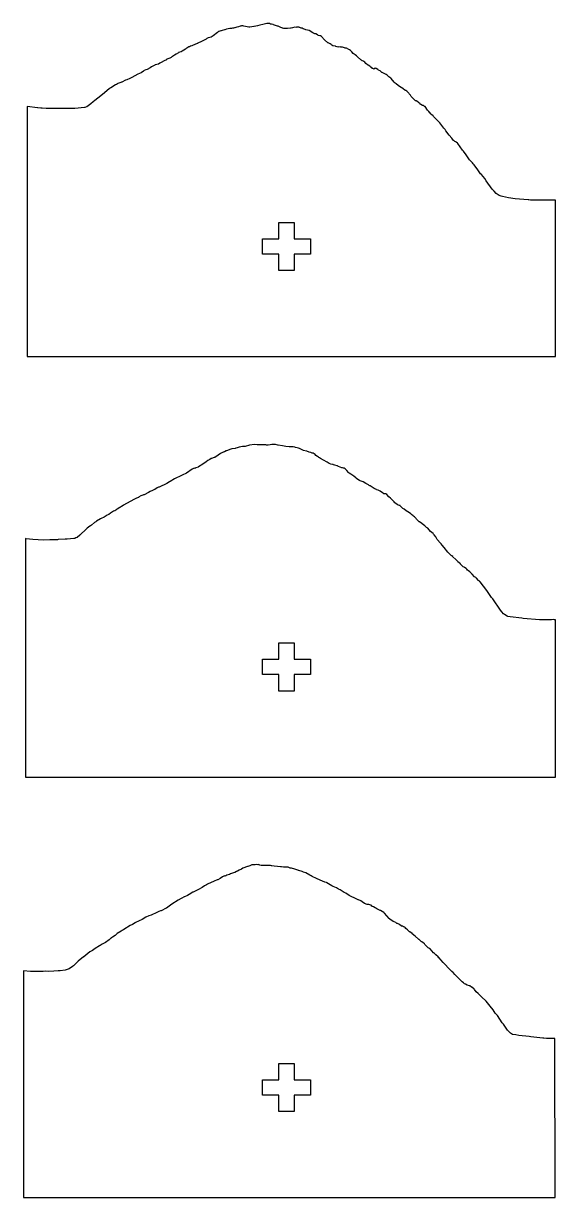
# Model space of a CAD drawing. Header units: metres. Extents: x -88 to 939, y 68 to 1362.
# Drawn here: x 523.4 to 687.9, y 978.1 to 1341.1 of the extents above; entities that cross this region are included whole.
import ezdxf

# ---------------------------------------------------------------- set-up
doc = ezdxf.new("R2010")
doc.units = ezdxf.units.M

msp = doc.modelspace()

# ---------------------------------------------------------------- linework, layer by layer
for p, q in [((587.155, 1339.49), (586.165, 1339.32)), ((587.657, 1339.55), (587.155, 1339.49)), ((588.025, 1339.61), (587.657, 1339.55)), ((588.324, 1339.61), (588.025, 1339.61)), ((588.57, 1339.68), (588.324, 1339.61)), ((588.741, 1339.72), (588.57, 1339.68)), ((589.382, 1339.9), (588.741, 1339.72)), ((589.881, 1340.03), (589.382, 1339.9)), ((590.392, 1340.18), (589.881, 1340.03)), ((590.497, 1340.2), (590.392, 1340.18)), ((590.592, 1340.25), (590.497, 1340.2)), ((590.821, 1340.31), (590.592, 1340.25)), ((591.075, 1340.32), (590.821, 1340.31)), ((591.148, 1340.31), (591.075, 1340.32)), ((591.478, 1340.25), (591.148, 1340.31)), ((593.053, 1339.96), (591.478, 1340.25)), ((593.231, 1339.96), (593.053, 1339.96)), ((593.388, 1339.94), (593.231, 1339.96)), ((594.019, 1340.06), (593.388, 1339.94)), ((594.549, 1340.1), (594.019, 1340.06)), ((594.704, 1340.13), (594.549, 1340.1)), ((594.721, 1340.12), (594.704, 1340.13)), ((595.688, 1340.33), (594.721, 1340.12)), ((596.416, 1340.56), (595.688, 1340.33)), ((597.398, 1340.7), (596.416, 1340.56)), ((598.643, 1341.03), (597.398, 1340.7)), ((599.398, 1341.06), (598.643, 1341.03)), ((599.755, 1340.88), (599.398, 1341.06)), ((599.771, 1340.88), (599.755, 1340.88)), ((599.804, 1340.88), (599.771, 1340.88)), ((600.033, 1340.85), (599.804, 1340.88)), ((600.455, 1340.73), (600.033, 1340.85)), ((600.517, 1340.7), (600.455, 1340.73)), ((600.539, 1340.7), (600.517, 1340.7)), ((600.622, 1340.68), (600.539, 1340.7)), ((601.32, 1340.42), (600.622, 1340.68)), ((601.939, 1340.28), (601.32, 1340.42)), ((602.009, 1340.25), (601.939, 1340.28)), ((602.085, 1340.22), (602.009, 1340.25)), ((602.759, 1339.88), (602.085, 1340.22)), ((603.479, 1339.6), (602.759, 1339.88)), ((603.58, 1339.58), (603.479, 1339.6)), ((603.917, 1339.52), (603.58, 1339.58)), ((603.983, 1339.52), (603.917, 1339.52)), ((604.953, 1339.52), (603.983, 1339.52)), ((605.898, 1339.58), (604.953, 1339.52)), ((606.084, 1339.58), (605.898, 1339.58)), ((606.159, 1339.59), (606.084, 1339.58)), ((606.496, 1339.67), (606.159, 1339.59)), ((606.592, 1339.68), (606.496, 1339.67)), ((607.277, 1339.89), (606.592, 1339.68)), ((607.612, 1339.83), (607.277, 1339.89)), ((607.746, 1339.88), (607.612, 1339.83)), ((608.419, 1339.89), (607.746, 1339.88)), ((608.59, 1339.88), (608.419, 1339.89)), ((608.731, 1339.82), (608.59, 1339.88)), ((609.027, 1339.7), (608.731, 1339.82)), ((609.173, 1339.66), (609.027, 1339.7)), ((609.378, 1339.58), (609.173, 1339.66)), ((609.486, 1339.56), (609.378, 1339.58)), ((609.818, 1339.45), (609.486, 1339.56)), ((579.261, 1335.91), (578.443, 1335.44)), ((579.448, 1336.05), (579.261, 1335.91)), ((579.808, 1336.22), (579.448, 1336.05)), ((580.053, 1336.38), (579.808, 1336.22)), ((580.311, 1336.52), (580.053, 1336.38)), ((580.46, 1336.61), (580.311, 1336.52)), ((580.982, 1336.76), (580.46, 1336.61)), ((581.36, 1336.79), (580.982, 1336.76)), ((582.057, 1337.24), (581.36, 1336.79)), ((583.35, 1338.26), (582.057, 1337.24)), ((583.674, 1338.54), (583.35, 1338.26)), ((583.738, 1338.58), (583.674, 1338.54)), ((584.058, 1338.72), (583.738, 1338.58)), ((584.364, 1338.74), (584.058, 1338.72)), ((584.432, 1338.77), (584.364, 1338.74)), ((584.523, 1338.83), (584.432, 1338.77)), ((584.804, 1338.92), (584.523, 1338.83)), ((584.81, 1338.93), (584.804, 1338.92)), ((584.816, 1338.93), (584.81, 1338.93)), ((585.545, 1339.09), (584.816, 1338.93)), ((585.55, 1339.09), (585.545, 1339.09)), ((585.564, 1339.09), (585.55, 1339.09)), ((585.629, 1339.12), (585.564, 1339.09)), ((586.165, 1339.32), (585.629, 1339.12)), ((609.862, 1339.44), (609.818, 1339.45)), ((609.928, 1339.41), (609.862, 1339.44)), ((609.944, 1339.4), (609.928, 1339.41)), ((610.628, 1339.13), (609.944, 1339.4)), ((611.747, 1338.92), (610.628, 1339.13)), ((612.829, 1338.18), (611.747, 1338.92)), ((613.273, 1337.97), (612.829, 1338.18)), ((613.469, 1337.89), (613.273, 1337.97)), ((613.75, 1337.83), (613.469, 1337.89)), ((614.291, 1337.53), (613.75, 1337.83)), ((614.416, 1337.41), (614.291, 1337.53)), ((614.555, 1337.36), (614.416, 1337.41)), ((615.027, 1337.25), (614.555, 1337.36)), ((615.175, 1337.21), (615.027, 1337.25)), ((615.493, 1336.99), (615.175, 1337.21)), ((616.462, 1336.02), (615.493, 1336.99)), ((617.517, 1335.08), (616.462, 1336.02)), ((572.143, 1332.32), (571.316, 1332.04)), ((572.463, 1332.54), (572.143, 1332.32)), ((572.937, 1332.79), (572.463, 1332.54)), ((573.424, 1333.13), (572.937, 1332.79)), ((573.683, 1333.35), (573.424, 1333.13)), ((573.788, 1333.42), (573.683, 1333.35)), ((573.842, 1333.46), (573.788, 1333.42)), ((574.511, 1333.8), (573.842, 1333.46)), ((574.687, 1333.86), (574.511, 1333.8)), ((574.967, 1334.07), (574.687, 1333.86)), ((575.451, 1334.2), (574.967, 1334.07)), ((575.589, 1334.24), (575.451, 1334.2)), ((575.649, 1334.26), (575.589, 1334.24)), ((576.358, 1334.52), (575.649, 1334.26)), ((577.053, 1334.82), (576.358, 1334.52)), ((577.117, 1334.84), (577.053, 1334.82)), ((577.139, 1334.85), (577.117, 1334.84)), ((577.146, 1334.86), (577.139, 1334.85)), ((577.168, 1334.87), (577.146, 1334.86)), ((577.2, 1334.89), (577.168, 1334.87)), ((577.307, 1334.93), (577.2, 1334.89)), ((578.443, 1335.44), (577.307, 1334.93)), ((617.595, 1335.04), (617.517, 1335.08)), ((617.823, 1335.02), (617.595, 1335.04)), ((618.183, 1334.77), (617.823, 1335.02)), ((618.488, 1334.54), (618.183, 1334.77)), ((618.682, 1334.4), (618.488, 1334.54)), ((619.034, 1334.18), (618.682, 1334.4)), ((619.697, 1334.07), (619.034, 1334.18)), ((619.77, 1334.04), (619.697, 1334.07)), ((619.834, 1334.02), (619.77, 1334.04)), ((619.939, 1333.98), (619.834, 1334.02)), ((620.345, 1333.82), (619.939, 1333.98)), ((620.603, 1333.76), (620.345, 1333.82)), ((620.85, 1333.79), (620.603, 1333.76)), ((621.358, 1333.75), (620.85, 1333.79)), ((621.512, 1333.81), (621.358, 1333.75)), ((621.74, 1333.76), (621.512, 1333.81)), ((622.045, 1333.77), (621.74, 1333.76)), ((622.609, 1333.5), (622.045, 1333.77)), ((622.795, 1333.47), (622.609, 1333.5)), ((622.996, 1333.4), (622.795, 1333.47)), ((623.272, 1333.39), (622.996, 1333.4)), ((623.938, 1333.03), (623.272, 1333.39)), ((624.152, 1332.94), (623.938, 1333.03)), ((624.446, 1332.75), (624.152, 1332.94)), ((624.869, 1332.28), (624.446, 1332.75)), ((625.261, 1331.8), (624.869, 1332.28)), ((565.579, 1328.76), (565.171, 1328.53)), ((566.314, 1329.2), (565.579, 1328.76)), ((566.486, 1329.28), (566.314, 1329.2)), ((566.885, 1329.5), (566.486, 1329.28)), ((567.557, 1329.85), (566.885, 1329.5)), ((567.613, 1329.91), (567.557, 1329.85)), ((567.736, 1329.98), (567.613, 1329.91)), ((568.59, 1330.36), (567.736, 1329.98)), ((568.987, 1330.56), (568.59, 1330.36)), ((569.262, 1330.73), (568.987, 1330.56)), ((569.492, 1330.83), (569.262, 1330.73)), ((570.106, 1331.27), (569.492, 1330.83)), ((570.62, 1331.54), (570.106, 1331.27)), ((571.284, 1332.03), (570.62, 1331.54)), ((571.316, 1332.04), (571.284, 1332.03)), ((625.657, 1331.57), (625.261, 1331.8)), ((625.88, 1331.41), (625.657, 1331.57)), ((626.304, 1331.01), (625.88, 1331.41)), ((626.611, 1330.71), (626.304, 1331.01)), ((627.666, 1329.87), (626.611, 1330.71)), ((627.83, 1329.73), (627.666, 1329.87)), ((628.072, 1329.51), (627.83, 1329.73)), ((628.209, 1329.47), (628.072, 1329.51)), ((628.46, 1329.45), (628.209, 1329.47)), ((628.645, 1329.29), (628.46, 1329.45)), ((628.86, 1329.15), (628.645, 1329.29)), ((629.238, 1328.73), (628.86, 1329.15)), ((629.684, 1328.29), (629.238, 1328.73)), ((558.732, 1325.41), (557.85, 1324.92)), ((559.751, 1325.84), (558.732, 1325.41)), ((560.469, 1326.35), (559.751, 1325.84)), ((560.686, 1326.5), (560.469, 1326.35)), ((561.161, 1326.72), (560.686, 1326.5)), ((561.579, 1326.87), (561.161, 1326.72)), ((562.557, 1327.32), (561.579, 1326.87)), ((563.002, 1327.67), (562.557, 1327.32)), ((563.977, 1328.18), (563.002, 1327.67)), ((564.106, 1328.23), (563.977, 1328.18)), ((564.557, 1328.39), (564.106, 1328.23)), ((564.643, 1328.39), (564.557, 1328.39)), ((565.171, 1328.53), (564.643, 1328.39)), ((629.933, 1328.17), (629.684, 1328.29)), ((630.473, 1327.83), (629.933, 1328.17)), ((630.89, 1327.5), (630.473, 1327.83)), ((631.047, 1327.41), (630.89, 1327.5)), ((631.299, 1327.17), (631.047, 1327.41)), ((631.546, 1327.05), (631.299, 1327.17)), ((631.698, 1326.95), (631.546, 1327.05)), ((631.943, 1327.15), (631.698, 1326.95)), ((632.057, 1327.3), (631.943, 1327.15)), ((632.32, 1327.11), (632.057, 1327.3)), ((632.451, 1327.14), (632.32, 1327.11)), ((632.892, 1326.87), (632.451, 1327.14)), ((633.152, 1326.65), (632.892, 1326.87)), ((633.659, 1326.37), (633.152, 1326.65)), ((633.779, 1326.27), (633.659, 1326.37)), ((633.87, 1326.18), (633.779, 1326.27)), ((634.08, 1325.97), (633.87, 1326.18)), ((634.162, 1325.94), (634.08, 1325.97)), ((634.23, 1325.91), (634.162, 1325.94)), ((635.138, 1325.52), (634.23, 1325.91)), ((635.517, 1325.26), (635.138, 1325.52)), ((635.795, 1325.04), (635.517, 1325.26)), ((636.106, 1324.76), (635.795, 1325.04)), ((551.82, 1322.05), (550.381, 1321.13)), ((552.158, 1322.24), (551.82, 1322.05)), ((552.454, 1322.35), (552.158, 1322.24)), ((552.599, 1322.47), (552.454, 1322.35)), ((553.434, 1322.86), (552.599, 1322.47)), ((553.67, 1322.89), (553.434, 1322.86)), ((553.779, 1322.92), (553.67, 1322.89)), ((554.894, 1323.5), (553.779, 1322.92)), ((555.341, 1323.65), (554.894, 1323.5)), ((556.29, 1324.05), (555.341, 1323.65)), ((556.507, 1324.2), (556.29, 1324.05)), ((556.897, 1324.36), (556.507, 1324.2)), ((557.85, 1324.92), (556.897, 1324.36)), ((636.36, 1324.56), (636.106, 1324.76)), ((636.634, 1324.4), (636.36, 1324.56)), ((636.925, 1324.19), (636.634, 1324.4)), ((636.951, 1324.16), (636.925, 1324.19)), ((636.998, 1324.09), (636.951, 1324.16)), ((638.014, 1322.91), (636.998, 1324.09)), ((638.305, 1322.64), (638.014, 1322.91)), ((638.631, 1322.4), (638.305, 1322.64)), ((639.243, 1321.87), (638.631, 1322.4)), ((639.654, 1321.54), (639.243, 1321.87)), ((640.171, 1321.23), (639.654, 1321.54)), ((546.367, 1317.99), (545.403, 1317.25)), ((547.826, 1319.15), (546.367, 1317.99)), ((548.385, 1319.66), (547.826, 1319.15)), ((548.536, 1319.76), (548.385, 1319.66)), ((549.123, 1320.28), (548.536, 1319.76)), ((549.975, 1320.92), (549.123, 1320.28)), ((550.381, 1321.13), (549.975, 1320.92)), ((640.292, 1321.18), (640.171, 1321.23)), ((640.742, 1320.84), (640.292, 1321.18)), ((641.238, 1320.47), (640.742, 1320.84)), ((641.431, 1320.38), (641.238, 1320.47)), ((641.501, 1320.36), (641.431, 1320.38)), ((641.538, 1320.34), (641.501, 1320.36)), ((641.569, 1320.32), (641.538, 1320.34)), ((641.868, 1320.09), (641.569, 1320.32)), ((642.241, 1319.82), (641.868, 1320.09)), ((642.323, 1319.75), (642.241, 1319.82)), ((642.492, 1319.56), (642.323, 1319.75)), ((642.643, 1319.35), (642.492, 1319.56)), ((642.975, 1318.87), (642.643, 1319.35)), ((643.276, 1318.52), (642.975, 1318.87)), ((644.404, 1317.32), (643.276, 1318.52)), ((527.697, 1315), (524.547, 1315.37)), ((524.547, 1315.37), (524.547, 1276.75)), ((527.856, 1314.99), (527.697, 1315)), ((528.729, 1314.89), (527.856, 1314.99)), ((529.209, 1314.87), (528.729, 1314.89)), ((530.373, 1314.76), (529.209, 1314.87)), ((531.303, 1314.77), (530.373, 1314.76)), ((531.383, 1314.76), (531.303, 1314.77)), ((532.433, 1314.76), (531.383, 1314.76)), ((534.781, 1314.73), (532.433, 1314.76)), ((537.404, 1314.81), (534.781, 1314.73)), ((538.527, 1314.77), (537.404, 1314.81)), ((539.297, 1314.77), (538.527, 1314.77)), ((542.231, 1315.09), (539.297, 1314.77)), ((542.308, 1315.09), (542.231, 1315.09)), ((542.361, 1315.09), (542.308, 1315.09)), ((542.831, 1315.24), (542.361, 1315.09)), ((542.982, 1315.3), (542.831, 1315.24)), ((544.169, 1316.18), (542.982, 1315.3)), ((544.903, 1316.8), (544.169, 1316.18)), ((545.403, 1317.25), (544.903, 1316.8)), ((644.584, 1317.17), (644.404, 1317.32)), ((644.848, 1317.1), (644.584, 1317.17)), ((644.985, 1317.09), (644.848, 1317.1)), ((645.98, 1316.22), (644.985, 1317.09)), ((646.051, 1316.12), (645.98, 1316.22)), ((646.23, 1316.03), (646.051, 1316.12)), ((646.703, 1315.65), (646.23, 1316.03)), ((646.999, 1315.73), (646.703, 1315.65)), ((647.09, 1315.72), (646.999, 1315.73)), ((647.375, 1315.41), (647.09, 1315.72)), ((647.526, 1315.35), (647.375, 1315.41)), ((648.273, 1314.29), (647.526, 1315.35)), ((648.449, 1314.07), (648.273, 1314.29)), ((648.595, 1313.96), (648.449, 1314.07)), ((648.73, 1313.85), (648.595, 1313.96)), ((649.133, 1313.32), (648.73, 1313.85)), ((649.179, 1313.29), (649.133, 1313.32)), ((649.352, 1313.07), (649.179, 1313.29)), ((649.978, 1312.5), (649.352, 1313.07)), ((650.174, 1312.31), (649.978, 1312.5)), ((651.942, 1310.47), (650.174, 1312.31)), ((652.032, 1310.4), (651.942, 1310.47)), ((652.108, 1310.3), (652.032, 1310.4)), ((653.372, 1308.71), (652.108, 1310.3)), ((653.688, 1308.26), (653.372, 1308.71)), ((653.793, 1308.12), (653.688, 1308.26)), ((653.917, 1307.91), (653.793, 1308.12)), ((654.985, 1306.55), (653.917, 1307.91)), ((655.801, 1305.58), (654.985, 1306.55)), ((656.285, 1304.92), (655.801, 1305.58)), ((656.472, 1304.81), (656.285, 1304.92)), ((656.735, 1304.53), (656.472, 1304.81)), ((657.087, 1304.46), (656.735, 1304.53)), ((657.154, 1304.41), (657.087, 1304.46)), ((657.17, 1304.4), (657.154, 1304.41)), ((657.514, 1304.05), (657.17, 1304.4)), ((657.606, 1303.96), (657.514, 1304.05)), ((657.61, 1303.95), (657.606, 1303.96)), ((657.64, 1303.92), (657.61, 1303.95)), ((659.144, 1301.89), (657.64, 1303.92)), ((659.402, 1301.55), (659.144, 1301.89)), ((659.924, 1300.84), (659.402, 1301.55)), ((660.004, 1300.74), (659.924, 1300.84)), ((661.298, 1298.85), (660.004, 1300.74)), ((662.208, 1297.94), (661.298, 1298.85)), ((662.42, 1297.67), (662.208, 1297.94)), ((662.677, 1297.36), (662.42, 1297.67)), ((663.845, 1295.82), (662.677, 1297.36)), ((664.682, 1294.61), (663.845, 1295.82)), ((664.989, 1294.35), (664.682, 1294.61)), ((665.477, 1293.73), (664.989, 1294.35)), ((665.49, 1293.71), (665.477, 1293.73)), ((665.95, 1293.1), (665.49, 1293.71)), ((665.985, 1293.11), (665.95, 1293.1)), ((666.442, 1292.42), (665.985, 1293.11)), ((668.316, 1289.81), (666.442, 1292.42)), ((668.558, 1289.56), (668.316, 1289.81)), ((668.856, 1289.18), (668.558, 1289.56)), ((669.543, 1288.49), (668.856, 1289.18)), ((670.443, 1287.88), (669.543, 1288.49)), ((671.049, 1287.67), (670.443, 1287.88)), ((671.436, 1287.52), (671.049, 1287.67)), ((672.347, 1287.32), (671.436, 1287.52)), ((673.295, 1287.15), (672.347, 1287.32)), ((675.375, 1286.87), (673.295, 1287.15)), ((679.437, 1286.5), (675.375, 1286.87)), ((679.571, 1286.5), (679.437, 1286.5)), ((680.074, 1286.48), (679.571, 1286.5)), ((681.344, 1286.45), (680.074, 1286.48)), ((681.885, 1286.4), (681.344, 1286.45)), ((682.35, 1286.41), (681.885, 1286.4)), ((682.507, 1286.39), (682.35, 1286.41)), ((683.271, 1286.39), (682.507, 1286.39)), ((683.802, 1286.43), (683.271, 1286.39)), ((684.122, 1286.44), (683.802, 1286.43)), ((687.479, 1286.45), (684.122, 1286.44)), ((687.529, 1286.45), (687.479, 1286.45)), ((687.848, 1286.46), (687.529, 1286.45)), ((687.845, 1263.44), (687.848, 1286.46)), ((602.31, 1274.48), (602.31, 1279.54)), ((602.31, 1279.54), (607.065, 1279.54)), ((607.065, 1279.54), (607.065, 1274.48)), ((524.547, 1276.75), (524.549, 1276.72)), ((524.549, 1276.72), (524.553, 1252.1)), ((597.245, 1269.72), (597.245, 1274.48)), ((597.245, 1274.48), (602.31, 1274.48)), ((607.065, 1274.48), (612.129, 1274.48)), ((612.129, 1274.48), (612.129, 1269.72)), ((602.31, 1269.72), (597.245, 1269.72)), ((602.31, 1264.66), (602.31, 1269.72)), ((612.129, 1269.72), (607.065, 1269.72)), ((607.065, 1269.72), (607.065, 1264.66)), ((607.065, 1264.66), (602.31, 1264.66)), ((687.843, 1263.37), (687.845, 1263.44)), ((687.85, 1262.93), (687.843, 1263.37)), ((687.849, 1238.06), (687.85, 1262.93)), ((524.553, 1252.1), (524.548, 1238.06)), ((524.548, 1238.06), (687.849, 1238.06)), ((586.036, 1208.93), (585.552, 1208.62)), ((586.187, 1208.96), (586.036, 1208.93)), ((587.443, 1209.46), (586.187, 1208.96)), ((587.778, 1209.51), (587.443, 1209.46)), ((587.896, 1209.55), (587.778, 1209.51)), ((588.808, 1209.68), (587.896, 1209.55)), ((589.063, 1209.71), (588.808, 1209.68)), ((589.478, 1209.84), (589.063, 1209.71)), ((589.79, 1209.95), (589.478, 1209.84)), ((590.053, 1210.08), (589.79, 1209.95)), ((590.556, 1210.17), (590.053, 1210.08)), ((591.059, 1210.28), (590.556, 1210.17)), ((591.396, 1210.28), (591.059, 1210.28)), ((591.421, 1210.29), (591.396, 1210.28)), ((591.872, 1210.28), (591.421, 1210.29)), ((591.952, 1210.28), (591.872, 1210.28)), ((593.217, 1210.69), (591.952, 1210.28)), ((594.814, 1210.88), (593.217, 1210.69)), ((595.622, 1210.82), (594.814, 1210.88)), ((595.699, 1210.82), (595.622, 1210.82)), ((595.712, 1210.82), (595.699, 1210.82)), ((595.828, 1210.82), (595.712, 1210.82)), ((596.468, 1210.8), (595.828, 1210.82)), ((596.79, 1210.82), (596.468, 1210.8)), ((596.843, 1210.81), (596.79, 1210.82)), ((598.279, 1210.74), (596.843, 1210.81)), ((598.482, 1210.71), (598.279, 1210.74)), ((599.025, 1210.67), (598.482, 1210.71)), ((599.661, 1210.81), (599.025, 1210.67)), ((600.143, 1210.89), (599.661, 1210.81)), ((600.215, 1210.87), (600.143, 1210.89)), ((600.328, 1210.86), (600.215, 1210.87)), ((601.257, 1210.86), (600.328, 1210.86)), ((601.286, 1210.86), (601.257, 1210.86)), ((601.341, 1210.84), (601.286, 1210.86)), ((602.018, 1210.68), (601.341, 1210.84)), ((602.114, 1210.67), (602.018, 1210.68)), ((603.498, 1210.42), (602.114, 1210.67)), ((604.514, 1210.3), (603.498, 1210.42)), ((605.523, 1210.16), (604.514, 1210.3)), ((605.957, 1210.12), (605.523, 1210.16)), ((606.752, 1210.2), (605.957, 1210.12)), ((607.274, 1210.07), (606.752, 1210.2)), ((607.519, 1209.96), (607.274, 1210.07)), ((608.015, 1209.84), (607.519, 1209.96)), ((608.36, 1209.76), (608.015, 1209.84)), ((608.666, 1209.61), (608.36, 1209.76)), ((609.774, 1209.09), (608.666, 1209.61)), ((609.937, 1209.04), (609.774, 1209.09)), ((610.899, 1208.83), (609.937, 1209.04)), ((610.999, 1208.8), (610.899, 1208.83)), ((579.885, 1205.51), (578.815, 1204.84)), ((580.384, 1205.92), (579.885, 1205.51)), ((581.016, 1206.26), (580.384, 1205.92)), ((581.399, 1206.53), (581.016, 1206.26)), ((581.457, 1206.56), (581.399, 1206.53)), ((582.312, 1206.91), (581.457, 1206.56)), ((582.51, 1206.91), (582.312, 1206.91)), ((583.549, 1207.63), (582.51, 1206.91)), ((584.313, 1208.12), (583.549, 1207.63)), ((585.089, 1208.47), (584.313, 1208.12)), ((585.195, 1208.51), (585.089, 1208.47)), ((585.552, 1208.62), (585.195, 1208.51)), ((611.702, 1208.54), (610.999, 1208.8)), ((612.133, 1208.42), (611.702, 1208.54)), ((612.235, 1208.36), (612.133, 1208.42)), ((612.637, 1208.21), (612.235, 1208.36)), ((612.881, 1208.18), (612.637, 1208.21)), ((612.891, 1208.18), (612.881, 1208.18)), ((613.576, 1207.75), (612.891, 1208.18)), ((613.791, 1207.51), (613.576, 1207.75)), ((614.288, 1207.17), (613.791, 1207.51)), ((614.605, 1206.96), (614.288, 1207.17)), ((614.704, 1206.89), (614.605, 1206.96)), ((614.882, 1206.79), (614.704, 1206.89)), ((615.229, 1206.56), (614.882, 1206.79)), ((616.102, 1205.99), (615.229, 1206.56)), ((617.214, 1205.39), (616.102, 1205.99)), ((617.871, 1205.04), (617.214, 1205.39)), ((573.731, 1202.01), (572.409, 1201.43)), ((575.54, 1203.3), (573.731, 1202.01)), ((575.749, 1203.39), (575.54, 1203.3)), ((575.928, 1203.49), (575.749, 1203.39)), ((576.044, 1203.44), (575.928, 1203.49)), ((576.311, 1203.56), (576.044, 1203.44)), ((576.568, 1203.61), (576.311, 1203.56)), ((576.694, 1203.63), (576.568, 1203.61)), ((577.363, 1203.89), (576.694, 1203.63)), ((577.465, 1203.94), (577.363, 1203.89)), ((577.533, 1203.98), (577.465, 1203.94)), ((578.815, 1204.84), (577.533, 1203.98)), ((618.386, 1204.84), (617.871, 1205.04)), ((618.957, 1204.7), (618.386, 1204.84)), ((619.048, 1204.68), (618.957, 1204.7)), ((619.134, 1204.67), (619.048, 1204.68)), ((619.216, 1204.63), (619.134, 1204.67)), ((619.644, 1204.5), (619.216, 1204.63)), ((620.401, 1204.29), (619.644, 1204.5)), ((620.488, 1204.24), (620.401, 1204.29)), ((620.585, 1204.14), (620.488, 1204.24)), ((620.753, 1204.09), (620.585, 1204.14)), ((621.762, 1203.72), (620.753, 1204.09)), ((622, 1203.66), (621.762, 1203.72)), ((622.313, 1203.6), (622, 1203.66)), ((622.506, 1203.55), (622.313, 1203.6)), ((622.852, 1203.31), (622.506, 1203.55)), ((622.913, 1203.25), (622.852, 1203.31)), ((623.304, 1202.83), (622.913, 1203.25)), ((623.876, 1202.27), (623.304, 1202.83)), ((624.106, 1202.06), (623.876, 1202.27)), ((624.585, 1201.7), (624.106, 1202.06)), ((625.158, 1201.28), (624.585, 1201.7)), ((567.648, 1198.82), (565.365, 1197.72)), ((568.487, 1199.35), (567.648, 1198.82)), ((568.711, 1199.48), (568.487, 1199.35)), ((570.071, 1200.31), (568.711, 1199.48)), ((570.92, 1200.68), (570.071, 1200.31)), ((571.389, 1200.89), (570.92, 1200.68)), ((572.409, 1201.43), (571.389, 1200.89)), ((625.459, 1201.09), (625.158, 1201.28)), ((626.155, 1200.53), (625.459, 1201.09)), ((626.336, 1200.35), (626.155, 1200.53)), ((626.701, 1200.08), (626.336, 1200.35)), ((627.216, 1199.79), (626.701, 1200.08)), ((627.431, 1199.7), (627.216, 1199.79)), ((628.076, 1199.45), (627.431, 1199.7)), ((628.359, 1199.33), (628.076, 1199.45)), ((629.261, 1198.87), (628.359, 1199.33)), ((629.663, 1198.6), (629.261, 1198.87)), ((629.992, 1198.45), (629.663, 1198.6)), ((630.256, 1198.23), (629.992, 1198.45)), ((630.404, 1198.14), (630.256, 1198.23)), ((630.549, 1198.07), (630.404, 1198.14)), ((631.807, 1197.32), (630.549, 1198.07)), ((558.356, 1194.34), (557.503, 1193.92)), ((558.891, 1194.54), (558.356, 1194.34)), ((558.95, 1194.58), (558.891, 1194.54)), ((559.667, 1194.97), (558.95, 1194.58)), ((560.273, 1195.17), (559.667, 1194.97)), ((560.504, 1195.27), (560.273, 1195.17)), ((560.686, 1195.37), (560.504, 1195.27)), ((562.054, 1196.01), (560.686, 1195.37)), ((562.497, 1196.33), (562.054, 1196.01)), ((563.27, 1196.63), (562.497, 1196.33)), ((563.856, 1196.92), (563.27, 1196.63)), ((563.993, 1197), (563.856, 1196.92)), ((564.702, 1197.46), (563.993, 1197)), ((564.882, 1197.61), (564.702, 1197.46)), ((565.08, 1197.66), (564.882, 1197.61)), ((565.365, 1197.72), (565.08, 1197.66)), ((632.466, 1196.95), (631.807, 1197.32)), ((632.544, 1196.91), (632.466, 1196.95)), ((633.036, 1196.73), (632.544, 1196.91)), ((633.397, 1196.58), (633.036, 1196.73)), ((633.654, 1196.43), (633.397, 1196.58)), ((634.042, 1196.16), (633.654, 1196.43)), ((634.25, 1196.03), (634.042, 1196.16)), ((634.788, 1195.66), (634.25, 1196.03)), ((634.878, 1195.62), (634.788, 1195.66)), ((635.138, 1195.61), (634.878, 1195.62)), ((635.26, 1195.65), (635.138, 1195.61)), ((635.348, 1195.6), (635.26, 1195.65)), ((635.665, 1195.45), (635.348, 1195.6)), ((636.285, 1194.71), (635.665, 1195.45)), ((636.811, 1194.28), (636.285, 1194.71)), ((552.16, 1190.74), (551.941, 1190.55)), ((552.387, 1190.9), (552.16, 1190.74)), ((553.202, 1191.42), (552.387, 1190.9)), ((553.403, 1191.53), (553.202, 1191.42)), ((553.699, 1191.76), (553.403, 1191.53)), ((553.891, 1191.84), (553.699, 1191.76)), ((554.331, 1192.14), (553.891, 1191.84)), ((557.503, 1193.92), (554.331, 1192.14)), ((637.468, 1193.68), (636.811, 1194.28)), ((637.819, 1193.28), (637.468, 1193.68)), ((637.97, 1193.13), (637.819, 1193.28)), ((638.199, 1192.89), (637.97, 1193.13)), ((638.421, 1192.71), (638.199, 1192.89)), ((639.031, 1192.25), (638.421, 1192.71)), ((639.661, 1192.07), (639.031, 1192.25)), ((639.806, 1192.01), (639.661, 1192.07)), ((639.83, 1192), (639.806, 1192.01)), ((639.859, 1191.98), (639.83, 1192)), ((639.877, 1191.96), (639.859, 1191.98)), ((640.693, 1191.08), (639.877, 1191.96)), ((641.046, 1190.89), (640.693, 1191.08)), ((641.652, 1190.4), (641.046, 1190.89)), ((545.959, 1187.15), (545.745, 1186.99)), ((547.199, 1187.88), (545.959, 1187.15)), ((547.383, 1188.02), (547.199, 1187.88)), ((548.286, 1188.44), (547.383, 1188.02)), ((549.258, 1189.03), (548.286, 1188.44)), ((549.738, 1189.29), (549.258, 1189.03)), ((550.312, 1189.63), (549.738, 1189.29)), ((551.255, 1190.22), (550.312, 1189.63)), ((551.641, 1190.37), (551.255, 1190.22)), ((551.941, 1190.55), (551.641, 1190.37)), ((641.856, 1190.24), (641.652, 1190.4)), ((641.987, 1190.18), (641.856, 1190.24)), ((642.059, 1190.14), (641.987, 1190.18)), ((643.103, 1189.43), (642.059, 1190.14)), ((643.398, 1189.18), (643.103, 1189.43)), ((643.775, 1188.91), (643.398, 1189.18)), ((643.984, 1188.74), (643.775, 1188.91)), ((644.262, 1188.55), (643.984, 1188.74)), ((644.595, 1188.16), (644.262, 1188.55)), ((644.783, 1187.96), (644.595, 1188.16)), ((644.916, 1187.77), (644.783, 1187.96)), ((645.013, 1187.65), (644.916, 1187.77)), ((645.745, 1187.01), (645.013, 1187.65)), ((542.815, 1184.78), (540.783, 1182.81)), ((543.024, 1184.97), (542.815, 1184.78)), ((543.895, 1185.66), (543.024, 1184.97)), ((544.065, 1185.72), (543.895, 1185.66)), ((544.369, 1185.99), (544.065, 1185.72)), ((545.378, 1186.74), (544.369, 1185.99)), ((545.745, 1186.99), (545.378, 1186.74)), ((645.784, 1186.97), (645.745, 1187.01)), ((646.515, 1186.45), (645.784, 1186.97)), ((646.636, 1186.32), (646.515, 1186.45)), ((647.421, 1185.69), (646.636, 1186.32)), ((647.935, 1185.2), (647.421, 1185.69)), ((648.168, 1185.13), (647.935, 1185.2)), ((648.348, 1185.04), (648.168, 1185.13)), ((649.247, 1183.98), (648.348, 1185.04)), ((650.001, 1183.34), (649.247, 1183.98)), ((524.201, 1181.74), (523.97, 1181.77)), ((523.97, 1181.77), (523.971, 1144.88)), ((526.31, 1181.48), (524.201, 1181.74)), ((527.957, 1181.38), (526.31, 1181.48)), ((529.475, 1181.35), (527.957, 1181.38)), ((531.511, 1181.41), (529.475, 1181.35)), ((533.85, 1181.42), (531.511, 1181.41)), ((534.056, 1181.46), (533.85, 1181.42)), ((536.24, 1181.58), (534.056, 1181.46)), ((536.93, 1181.58), (536.24, 1181.58)), ((538.947, 1181.78), (536.93, 1181.58)), ((539.287, 1181.85), (538.947, 1181.78)), ((539.57, 1181.99), (539.287, 1181.85)), ((539.97, 1182.13), (539.57, 1181.99)), ((540.783, 1182.81), (539.97, 1182.13)), ((650.126, 1183.21), (650.001, 1183.34)), ((650.328, 1182.92), (650.126, 1183.21)), ((650.836, 1182.29), (650.328, 1182.92)), ((651.305, 1181.56), (650.836, 1182.29)), ((652.287, 1180.36), (651.305, 1181.56)), ((652.42, 1180.16), (652.287, 1180.36)), ((652.464, 1180.13), (652.42, 1180.16)), ((652.775, 1179.75), (652.464, 1180.13)), ((653.411, 1179.05), (652.775, 1179.75)), ((654.549, 1177.63), (653.411, 1179.05)), ((655.135, 1176.99), (654.549, 1177.63)), ((655.636, 1176.56), (655.135, 1176.99)), ((655.703, 1176.5), (655.636, 1176.56)), ((655.781, 1176.43), (655.703, 1176.5)), ((656.085, 1176.23), (655.781, 1176.43)), ((656.127, 1176.2), (656.085, 1176.23)), ((657.046, 1175.28), (656.127, 1176.2)), ((657.397, 1174.9), (657.046, 1175.28)), ((657.514, 1174.76), (657.397, 1174.9)), ((657.687, 1174.64), (657.514, 1174.76)), ((658.439, 1173.98), (657.687, 1174.64)), ((658.478, 1173.93), (658.439, 1173.98)), ((658.523, 1173.89), (658.478, 1173.93)), ((659.089, 1173.31), (658.523, 1173.89)), ((659.264, 1173.09), (659.089, 1173.31)), ((659.571, 1172.97), (659.264, 1173.09)), ((659.664, 1172.89), (659.571, 1172.97)), ((659.74, 1172.82), (659.664, 1172.89)), ((660.218, 1172.56), (659.74, 1172.82)), ((660.429, 1172.36), (660.218, 1172.56)), ((660.686, 1172.07), (660.429, 1172.36)), ((660.99, 1171.81), (660.686, 1172.07)), ((661.415, 1171.48), (660.99, 1171.81)), ((662.098, 1170.77), (661.415, 1171.48)), ((662.853, 1170.01), (662.098, 1170.77)), ((663.258, 1169.73), (662.853, 1170.01)), ((663.388, 1169.6), (663.258, 1169.73)), ((664.064, 1168.83), (663.388, 1169.6)), ((664.229, 1168.69), (664.064, 1168.83)), ((664.308, 1168.61), (664.229, 1168.69)), ((664.365, 1168.54), (664.308, 1168.61)), ((664.507, 1168.42), (664.365, 1168.54)), ((666.569, 1165.72), (664.507, 1168.42)), ((668.085, 1163.55), (666.569, 1165.72)), ((668.461, 1163.13), (668.085, 1163.55)), ((670.85, 1159.64), (668.461, 1163.13)), ((671.243, 1159.17), (670.85, 1159.64)), ((671.816, 1158.55), (671.243, 1159.17)), ((672.075, 1158.31), (671.816, 1158.55)), ((672.87, 1157.82), (672.075, 1158.31)), ((673.1, 1157.75), (672.87, 1157.82)), ((673.818, 1157.62), (673.1, 1157.75)), ((677.486, 1157.18), (673.818, 1157.62)), ((677.892, 1157.13), (677.486, 1157.18)), ((682.912, 1156.63), (677.892, 1157.13)), ((683.585, 1156.63), (682.912, 1156.63)), ((685.317, 1156.65), (683.585, 1156.63)), ((685.861, 1156.68), (685.317, 1156.65)), ((686.26, 1156.69), (685.861, 1156.68)), ((686.615, 1156.69), (686.26, 1156.69)), ((687.184, 1156.73), (686.615, 1156.69)), ((687.581, 1156.71), (687.184, 1156.73)), ((687.647, 1156.72), (687.581, 1156.71)), ((687.779, 1156.72), (687.647, 1156.72)), ((687.802, 1156.72), (687.779, 1156.72)), ((687.804, 1108.06), (687.802, 1156.72)), ((602.31, 1144.48), (602.31, 1149.54)), ((602.31, 1149.54), (607.065, 1149.54)), ((607.065, 1149.54), (607.065, 1144.48)), ((523.969, 1144.62), (523.966, 1122.91)), ((523.971, 1144.88), (523.969, 1144.76)), ((523.969, 1144.76), (523.971, 1144.67)), ((523.971, 1144.67), (523.969, 1144.62)), ((597.245, 1139.72), (597.245, 1144.48)), ((597.245, 1144.48), (602.31, 1144.48)), ((607.065, 1144.48), (612.129, 1144.48)), ((612.129, 1144.48), (612.129, 1139.72)), ((602.31, 1139.72), (597.245, 1139.72)), ((602.31, 1134.66), (602.31, 1139.72)), ((612.129, 1139.72), (607.065, 1139.72)), ((607.065, 1139.72), (607.065, 1134.66)), ((607.065, 1134.66), (602.31, 1134.66)), ((523.966, 1122.91), (523.968, 1122.87)), ((523.968, 1122.87), (523.97, 1108.05)), ((523.97, 1108.05), (527.166, 1108.06)), ((527.166, 1108.06), (687.804, 1108.06)), ((587.992, 1078.34), (587.409, 1078.09)), ((588.316, 1078.4), (587.992, 1078.34)), ((588.723, 1078.57), (588.316, 1078.4)), ((589.219, 1078.81), (588.723, 1078.57)), ((589.547, 1079), (589.219, 1078.81)), ((590.009, 1079.25), (589.547, 1079)), ((590.771, 1079.59), (590.009, 1079.25)), ((591.195, 1079.87), (590.771, 1079.59)), ((592.657, 1080.42), (591.195, 1079.87)), ((592.782, 1080.45), (592.657, 1080.42)), ((593.398, 1080.63), (592.782, 1080.45)), ((593.973, 1080.89), (593.398, 1080.63)), ((594.117, 1080.94), (593.973, 1080.89)), ((594.185, 1080.95), (594.117, 1080.94)), ((595.001, 1080.97), (594.185, 1080.95)), ((595.399, 1080.98), (595.001, 1080.97)), ((595.856, 1080.96), (595.399, 1080.98)), ((596.046, 1080.99), (595.856, 1080.96)), ((596.469, 1080.86), (596.046, 1080.99)), ((596.859, 1080.76), (596.469, 1080.86)), ((597.05, 1080.76), (596.859, 1080.76)), ((597.586, 1080.67), (597.05, 1080.76)), ((598.569, 1080.67), (597.586, 1080.67)), ((598.724, 1080.7), (598.569, 1080.67)), ((599.771, 1080.67), (598.724, 1080.7)), ((600.018, 1080.64), (599.771, 1080.67)), ((600.179, 1080.6), (600.018, 1080.64)), ((600.882, 1080.55), (600.179, 1080.6)), ((601.889, 1080.37), (600.882, 1080.55)), ((602.823, 1080.29), (601.889, 1080.37)), ((603.098, 1080.3), (602.823, 1080.29)), ((603.811, 1080.23), (603.098, 1080.3)), ((604.246, 1080.18), (603.811, 1080.23)), ((604.429, 1080.18), (604.246, 1080.18)), ((604.528, 1080.16), (604.429, 1080.18)), ((605.247, 1080.17), (604.528, 1080.16)), ((605.869, 1079.94), (605.247, 1080.17)), ((606.243, 1079.86), (605.869, 1079.94)), ((607.243, 1079.58), (606.243, 1079.86)), ((608.234, 1079.24), (607.243, 1079.58)), ((608.41, 1079.19), (608.234, 1079.24)), ((608.473, 1079.17), (608.41, 1079.19)), ((609.524, 1078.83), (608.473, 1079.17)), ((609.993, 1078.65), (609.524, 1078.83)), ((610.627, 1078.42), (609.993, 1078.65)), ((611.899, 1077.73), (610.627, 1078.42)), ((579.937, 1074.7), (579.378, 1074.43)), ((580.306, 1074.9), (579.937, 1074.7)), ((582.357, 1075.83), (580.306, 1074.9)), ((583.308, 1076.28), (582.357, 1075.83)), ((583.456, 1076.33), (583.308, 1076.28)), ((584.149, 1076.7), (583.456, 1076.33)), ((584.951, 1077.23), (584.149, 1076.7)), ((585.515, 1077.47), (584.951, 1077.23)), ((585.612, 1077.46), (585.515, 1077.47)), ((585.917, 1077.56), (585.612, 1077.46)), ((586.297, 1077.72), (585.917, 1077.56)), ((587.1, 1077.94), (586.297, 1077.72)), ((587.409, 1078.09), (587.1, 1077.94)), ((612.319, 1077.54), (611.899, 1077.73)), ((612.658, 1077.35), (612.319, 1077.54)), ((613.957, 1076.69), (612.658, 1077.35)), ((615.127, 1076.22), (613.957, 1076.69)), ((616.537, 1075.61), (615.127, 1076.22)), ((617.051, 1075.41), (616.537, 1075.61)), ((617.182, 1075.34), (617.051, 1075.41)), ((618.753, 1074.42), (617.182, 1075.34)), ((573.072, 1071), (572.35, 1070.62)), ((573.137, 1071.02), (573.072, 1071)), ((574.073, 1071.44), (573.137, 1071.02)), ((574.588, 1071.73), (574.073, 1071.44)), ((575.749, 1072.43), (574.588, 1071.73)), ((575.878, 1072.5), (575.749, 1072.43)), ((576.016, 1072.59), (575.878, 1072.5)), ((577.511, 1073.31), (576.016, 1072.59)), ((578.57, 1073.93), (577.511, 1073.31)), ((579.378, 1074.43), (578.57, 1073.93)), ((619.165, 1074.2), (618.753, 1074.42)), ((620.134, 1073.76), (619.165, 1074.2)), ((620.764, 1073.4), (620.134, 1073.76)), ((621.288, 1073.14), (620.764, 1073.4)), ((622.568, 1072.39), (621.288, 1073.14)), ((623.069, 1072.11), (622.568, 1072.39)), ((624.09, 1071.44), (623.069, 1072.11)), ((624.718, 1071.1), (624.09, 1071.44)), ((624.873, 1071.03), (624.718, 1071.1)), ((625.575, 1070.76), (624.873, 1071.03)), ((567.52, 1067.5), (565.972, 1066.74)), ((567.572, 1067.53), (567.52, 1067.5)), ((569.272, 1068.79), (567.572, 1067.53)), ((571.163, 1070.02), (569.272, 1068.79)), ((572.161, 1070.53), (571.163, 1070.02)), ((572.35, 1070.62), (572.161, 1070.53)), ((625.829, 1070.63), (625.575, 1070.76)), ((626.242, 1070.42), (625.829, 1070.63)), ((626.886, 1070.13), (626.242, 1070.42)), ((626.941, 1070.1), (626.886, 1070.13)), ((627.653, 1069.79), (626.941, 1070.1)), ((628.04, 1069.49), (627.653, 1069.79)), ((628.787, 1069.01), (628.04, 1069.49)), ((629.655, 1068.63), (628.787, 1069.01)), ((629.849, 1068.66), (629.655, 1068.63)), ((629.977, 1068.64), (629.849, 1068.66)), ((630.109, 1068.62), (629.977, 1068.64)), ((630.459, 1068.57), (630.109, 1068.62)), ((630.822, 1068.47), (630.459, 1068.57)), ((631.118, 1068.12), (630.822, 1068.47)), ((631.237, 1068), (631.118, 1068.12)), ((631.331, 1067.99), (631.237, 1068)), ((631.628, 1067.92), (631.331, 1067.99)), ((632.072, 1067.63), (631.628, 1067.92)), ((632.334, 1067.53), (632.072, 1067.63)), ((632.64, 1067.29), (632.334, 1067.53)), ((632.83, 1067.21), (632.64, 1067.29)), ((560.107, 1064.02), (559.101, 1063.6)), ((561.248, 1064.69), (560.107, 1064.02)), ((562.112, 1065.14), (561.248, 1064.69)), ((562.819, 1065.38), (562.112, 1065.14)), ((563.263, 1065.58), (562.819, 1065.38)), ((564.165, 1065.98), (563.263, 1065.58)), ((564.785, 1066.33), (564.165, 1065.98)), ((565.268, 1066.5), (564.785, 1066.33)), ((565.754, 1066.67), (565.268, 1066.5)), ((565.972, 1066.74), (565.754, 1066.67)), ((633.477, 1066.88), (632.83, 1067.21)), ((633.659, 1066.81), (633.477, 1066.88)), ((633.724, 1066.77), (633.659, 1066.81)), ((634.745, 1066.15), (633.724, 1066.77)), ((634.962, 1065.93), (634.745, 1066.15)), ((636.479, 1064.29), (634.962, 1065.93)), ((636.513, 1064.26), (636.479, 1064.29)), ((636.583, 1064.19), (636.513, 1064.26)), ((636.636, 1064.16), (636.583, 1064.19)), ((637.662, 1063.42), (636.636, 1064.16)), ((552.864, 1060), (552.395, 1059.65)), ((553.085, 1060.15), (552.864, 1060)), ((553.569, 1060.4), (553.085, 1060.15)), ((553.912, 1060.6), (553.569, 1060.4)), ((554.068, 1060.7), (553.912, 1060.6)), ((554.362, 1060.91), (554.068, 1060.7)), ((556.321, 1062.19), (554.362, 1060.91)), ((557.041, 1062.47), (556.321, 1062.19)), ((557.102, 1062.48), (557.041, 1062.47)), ((557.135, 1062.5), (557.102, 1062.48)), ((557.922, 1062.99), (557.135, 1062.5)), ((557.998, 1063.02), (557.922, 1062.99)), ((558.035, 1063.04), (557.998, 1063.02)), ((558.962, 1063.52), (558.035, 1063.04)), ((559.101, 1063.6), (558.962, 1063.52)), ((637.942, 1063.34), (637.662, 1063.42)), ((638.446, 1063.05), (637.942, 1063.34)), ((638.582, 1062.94), (638.446, 1063.05)), ((638.823, 1062.8), (638.582, 1062.94)), ((638.987, 1062.73), (638.823, 1062.8)), ((639.224, 1062.63), (638.987, 1062.73)), ((639.599, 1062.5), (639.224, 1062.63)), ((640.2, 1061.94), (639.599, 1062.5)), ((640.216, 1061.93), (640.2, 1061.94)), ((640.265, 1061.92), (640.216, 1061.93)), ((640.612, 1061.95), (640.265, 1061.92)), ((640.79, 1061.8), (640.612, 1061.95)), ((640.955, 1061.76), (640.79, 1061.8)), ((641.23, 1061.65), (640.955, 1061.76)), ((641.346, 1061.56), (641.23, 1061.65)), ((641.627, 1061.28), (641.346, 1061.56)), ((642.094, 1060.79), (641.627, 1061.28)), ((642.23, 1060.68), (642.094, 1060.79)), ((642.293, 1060.61), (642.23, 1060.68)), ((642.44, 1060.47), (642.293, 1060.61)), ((642.719, 1060.24), (642.44, 1060.47)), ((642.786, 1060.19), (642.719, 1060.24)), ((643.558, 1059.64), (642.786, 1060.19)), ((547.752, 1056.35), (547.085, 1056)), ((548.764, 1056.95), (547.752, 1056.35)), ((549.898, 1057.78), (548.764, 1056.95)), ((550.295, 1058.11), (549.898, 1057.78)), ((550.428, 1058.23), (550.295, 1058.11)), ((550.492, 1058.29), (550.428, 1058.23)), ((550.555, 1058.32), (550.492, 1058.29)), ((550.934, 1058.58), (550.555, 1058.32)), ((551.68, 1059.12), (550.934, 1058.58)), ((552.002, 1059.36), (551.68, 1059.12)), ((552.395, 1059.65), (552.002, 1059.36)), ((643.571, 1059.63), (643.558, 1059.64)), ((644.417, 1058.85), (643.571, 1059.63)), ((645.447, 1057.95), (644.417, 1058.85)), ((645.593, 1057.85), (645.447, 1057.95)), ((645.655, 1057.8), (645.593, 1057.85)), ((646.47, 1057.16), (645.655, 1057.8)), ((646.572, 1057.08), (646.47, 1057.16)), ((646.586, 1057.08), (646.572, 1057.08)), ((646.809, 1056.89), (646.586, 1057.08)), ((647.344, 1056.46), (646.809, 1056.89)), ((647.479, 1056.31), (647.344, 1056.46)), ((543.929, 1054.01), (542.06, 1052.52)), ((544.315, 1054.22), (543.929, 1054.01)), ((544.76, 1054.48), (544.315, 1054.22)), ((545.569, 1055.02), (544.76, 1054.48)), ((546.08, 1055.41), (545.569, 1055.02)), ((546.335, 1055.57), (546.08, 1055.41)), ((546.875, 1055.84), (546.335, 1055.57)), ((547.085, 1056), (546.875, 1055.84)), ((648.304, 1055.43), (647.479, 1056.31)), ((648.512, 1055.27), (648.304, 1055.43)), ((648.735, 1055.11), (648.512, 1055.27)), ((648.964, 1054.99), (648.735, 1055.11)), ((649.146, 1054.96), (648.964, 1054.99)), ((650.178, 1053.73), (649.146, 1054.96)), ((650.393, 1053.55), (650.178, 1053.73)), ((650.837, 1053.14), (650.393, 1053.55)), ((651.544, 1052.44), (650.837, 1053.14)), ((538.542, 1049.51), (537.503, 1048.8)), ((538.769, 1049.68), (538.542, 1049.51)), ((538.801, 1049.71), (538.769, 1049.68)), ((539.626, 1050.49), (538.801, 1049.71)), ((539.835, 1050.67), (539.626, 1050.49)), ((540.3, 1051.09), (539.835, 1050.67)), ((541.961, 1052.43), (540.3, 1051.09)), ((542.06, 1052.52), (541.961, 1052.43)), ((651.827, 1052.17), (651.544, 1052.44)), ((651.876, 1052.12), (651.827, 1052.17)), ((652.407, 1051.56), (651.876, 1052.12)), ((653.127, 1050.73), (652.407, 1051.56)), ((655.4, 1048.32), (653.127, 1050.73)), ((523.387, 1048.13), (523.386, 984.839)), ((525.511, 1047.97), (523.387, 1048.13)), ((528.506, 1047.93), (525.511, 1047.97)), ((529.491, 1047.98), (528.506, 1047.93)), ((530.316, 1048), (529.491, 1047.98)), ((531.131, 1047.99), (530.316, 1048)), ((532.806, 1048.06), (531.131, 1047.99)), ((534.085, 1048.16), (532.806, 1048.06)), ((534.695, 1048.16), (534.085, 1048.16)), ((536.232, 1048.4), (534.695, 1048.16)), ((536.631, 1048.43), (536.232, 1048.4)), ((537.503, 1048.8), (536.631, 1048.43)), ((655.481, 1048.23), (655.4, 1048.32)), ((655.811, 1047.95), (655.481, 1048.23)), ((655.865, 1047.92), (655.811, 1047.95)), ((655.927, 1047.86), (655.865, 1047.92)), ((656.249, 1047.61), (655.927, 1047.86)), ((656.715, 1046.98), (656.249, 1047.61)), ((657.312, 1046.38), (656.715, 1046.98)), ((658.825, 1044.9), (657.312, 1046.38)), ((658.964, 1044.75), (658.825, 1044.9)), ((659.387, 1044.39), (658.964, 1044.75)), ((659.595, 1044.24), (659.387, 1044.39)), ((659.762, 1044.13), (659.595, 1044.24)), ((660.05, 1044.05), (659.762, 1044.13)), ((660.565, 1043.69), (660.05, 1044.05)), ((661.238, 1043.53), (660.565, 1043.69)), ((661.306, 1043.52), (661.238, 1043.53)), ((661.37, 1043.47), (661.306, 1043.52)), ((661.873, 1043.13), (661.37, 1043.47)), ((661.974, 1043.09), (661.873, 1043.13)), ((662.626, 1042.55), (661.974, 1043.09)), ((662.652, 1042.54), (662.626, 1042.55)), ((662.757, 1042.42), (662.652, 1042.54)), ((663.373, 1041.68), (662.757, 1042.42)), ((663.92, 1041.17), (663.373, 1041.68)), ((664.989, 1040.14), (663.92, 1041.17)), ((665.008, 1040.12), (664.989, 1040.14)), ((666.422, 1038.79), (665.008, 1040.12)), ((667.636, 1037.2), (666.422, 1038.79)), ((668.57, 1036.04), (667.636, 1037.2)), ((669.246, 1035.07), (668.57, 1036.04)), ((669.933, 1034.35), (669.246, 1035.07)), ((671.372, 1032.11), (669.933, 1034.35)), ((671.727, 1031.62), (671.372, 1032.11)), ((672.962, 1029.83), (671.727, 1031.62)), ((673.218, 1029.55), (672.962, 1029.83)), ((673.917, 1028.85), (673.218, 1029.55)), ((674.544, 1028.49), (673.917, 1028.85)), ((675.612, 1028.38), (674.544, 1028.49)), ((676.522, 1028.2), (675.612, 1028.38)), ((679.753, 1027.79), (676.522, 1028.2)), ((680.179, 1027.75), (679.753, 1027.79)), ((683.935, 1027.3), (680.179, 1027.75)), ((684.033, 1027.31), (683.935, 1027.3)), ((684.203, 1027.28), (684.033, 1027.31)), ((685.073, 1027.22), (684.203, 1027.28)), ((687.309, 1027.2), (685.073, 1027.22)), ((687.691, 1027.21), (687.309, 1027.2)), ((687.707, 978.055), (687.691, 1027.21)), ((602.31, 1014.48), (602.31, 1019.54)), ((602.31, 1019.54), (607.065, 1019.54)), ((607.065, 1019.54), (607.065, 1014.48)), ((597.245, 1009.72), (597.245, 1014.48)), ((597.245, 1014.48), (602.31, 1014.48)), ((607.065, 1014.48), (612.129, 1014.48)), ((612.129, 1014.48), (612.129, 1009.72)), ((602.31, 1009.72), (597.245, 1009.72)), ((602.31, 1004.66), (602.31, 1009.72)), ((612.129, 1009.72), (607.065, 1009.72)), ((607.065, 1009.72), (607.065, 1004.66)), ((607.065, 1004.66), (602.31, 1004.66)), ((523.386, 984.839), (523.387, 978.055)), ((523.387, 978.055), (687.707, 978.055))]:
    msp.add_line(p, q)

doc.saveas('drawing.dxf')
